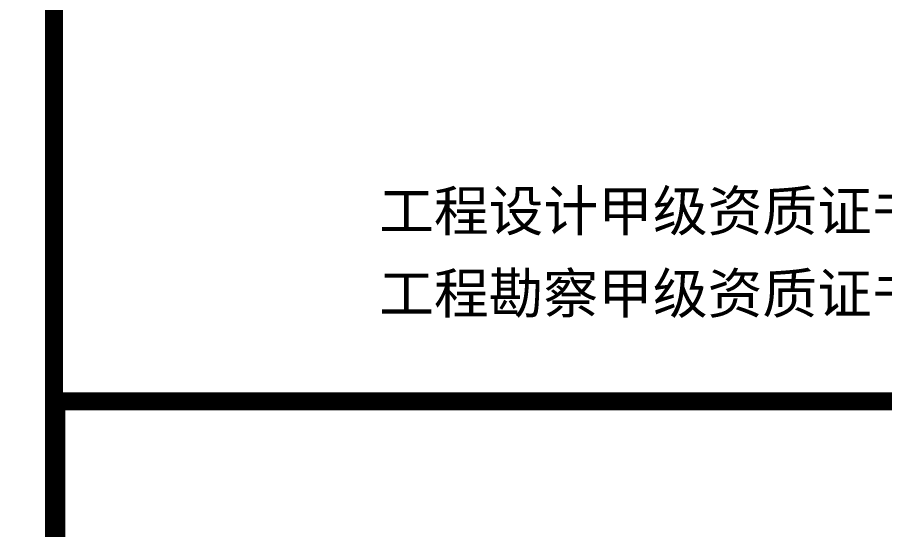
# Model space of a CAD drawing. Header units: millimetres. Extents: x 434053 to 1059003, y -2417481 to 936527.
# Drawn here: x 544088 to 544866, y -2315170 to -2314710 of the extents above; entities that cross this region are included whole.
import ezdxf

# ---------------------------------------------------------------- set-up
doc = ezdxf.new("R2010")
doc.units = ezdxf.units.MM
doc.header["$LTSCALE"] = 1000
doc.header["$MEASUREMENT"] = 0
for name, color, linetype in [('A-ANNO-TTLB', 7, 'Continuous'), ('TITEXT', 7, 'Continuous'), ('TITLIN', 7, 'Continuous'), ('图框层', 3, 'Continuous')]:
    doc.layers.add(name, color=color, linetype=linetype)
doc.styles.add('TITXV', font='', dxfattribs={"width": 0.8})
doc.styles.get('TITXV').set_extended_font_data('SimSun')

# ---------------------------------------------------------------- blocks, each defined once
blk = doc.blocks.new('asdfgafglogo2021h')
at = {"layer": 'TITLIN', "const_width": 80}
for points in [[(392492.5, -16619.2), (392492.5, -19768.5)], [(392492.5, -19768.5), (398992.5, -19768.5)]]:
    blk.add_lwpolyline(points, dxfattribs=at)
at = {"layer": 'TITEXT', "style": 'TITXV'}
for s, p in [('工程设计甲级资质证书编号：A244007378', (393950, -19004.1)), ('工程勘察甲级资质证书编号：B244007378', (393950, -19373.8))]:
    blk.add_text(s, height=180, dxfattribs=at).set_placement(p)
blk = doc.blocks.new('asdfgafg21GZ_LABEL3')
at = {"xscale": 0.01, "yscale": 0.01, "zscale": 0.01}
blk.add_blockref('asdfgafglogo2021h', (-3989.925, 166.192), dxfattribs=at)
blk = doc.blocks.new('asdfdfsdh')
at = {"const_width": 40}
for points in [[(27625.4, 3750), (11266.1, 3750)], [(27625.4, 3750), (27625.4, 500)], [(27625.4, 3750), (27625.4, 500)]]:
    blk.add_lwpolyline(points, dxfattribs=at)
at = {"layer": 'A-ANNO-TTLB', "const_width": 33.3}
blk.add_lwpolyline([(27625.4, 3741.5), (27625.4, 491.5), (23600, 491.5), (23600, 3741.5)], close=True, dxfattribs=at)
at = {"layer": '图框层', "xscale": 50.00000001002963, "yscale": 50.00000001002963, "zscale": 50.00000001002963, "rotation": 270}
blk.add_blockref('asdfgafg21GZ_LABEL3', (29200, 500), dxfattribs=at)

msp = doc.modelspace()

# ---------------------------------------------------------------- linework, layer by layer
msp.add_lwpolyline([(529300.94, -2314424.77), (544120.94, -2314424.77), (544120.94, -2323034.77), (529300.94, -2323034.77)], close=True)

# ---------------------------------------------------------------- block references
at = {"xscale": 0.4, "yscale": 0.4, "zscale": 0.4, "rotation": 90}
msp.add_blockref('asdfdfsdh', (545620.94, -2326104.77), dxfattribs=at)

doc.saveas('drawing.dxf')
